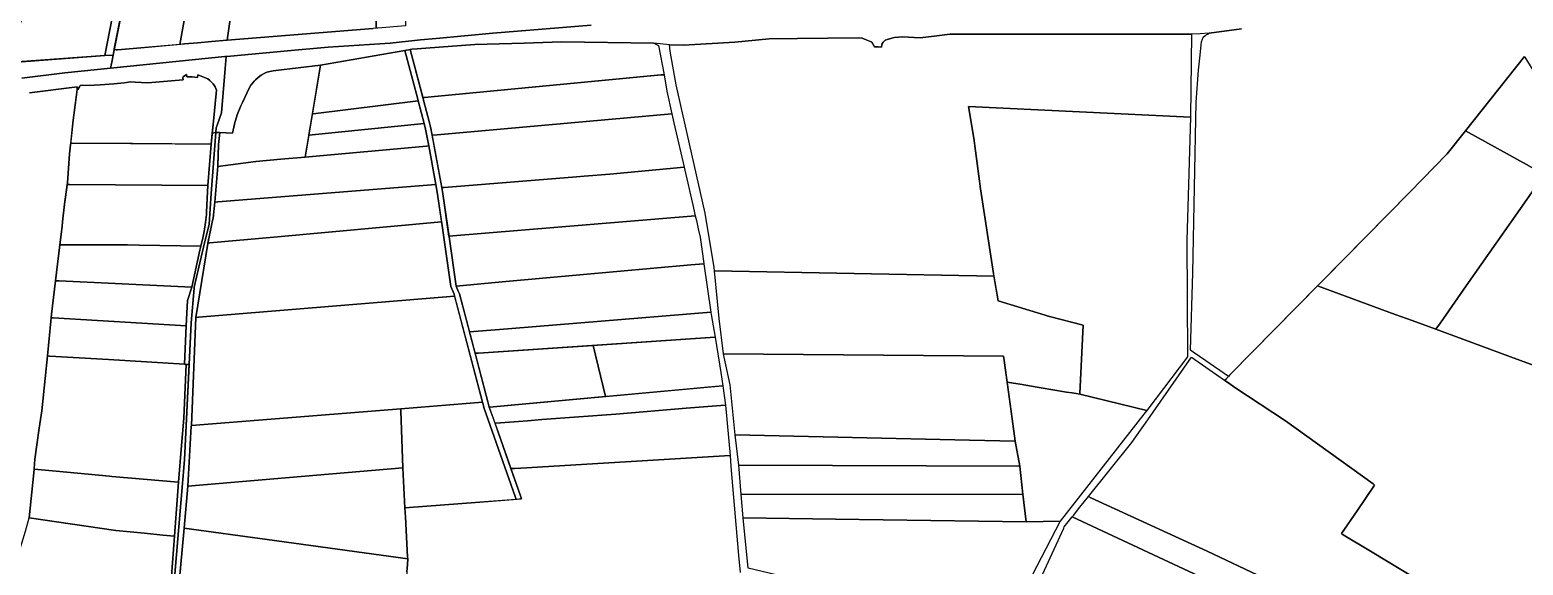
# Model space of a CAD drawing. Header units: metres. Extents: x 3 to 1005126, y 39 to 4383651.
# Drawn here: x 493669 to 494509, y 4370549 to 4370850 of the extents above; entities that cross this region are included whole.
import ezdxf

# ---------------------------------------------------------------- set-up
doc = ezdxf.new("R2010")
doc.units = ezdxf.units.M
doc.header["$MEASUREMENT"] = 0
doc.layers.add('TM_Llucmajor', color=7, linetype='Continuous')

msp = doc.modelspace()

# ---------------------------------------------------------------- linework, layer by layer
at = {"layer": 'TM_Llucmajor', "linetype": 'Continuous', "flags": 128}
for points in [[(493682.03, 4370905.09), (493677.32, 4370966.98), (493666.12, 4370977.12), (493668.08, 4370981.78), (493670.87, 4370988.39), (493673.07, 4370993.6), (493673.78, 4370995.27), (493679.68, 4370992.47), (493681.6, 4370991.56), (493682.44, 4370991.16), (493687.78, 4370988.8), (493695.18, 4370985.33), (493738.4, 4370965.56), (493719.57, 4370879.49), (493711.04, 4370835.86), (493661.93, 4370832.3), (493659.22, 4370832.1), (493657.85, 4370831.9), (493654.29, 4370831.36), (493654.7, 4370832.37), (493655.76, 4370834.96), (493675.68, 4370883.6), (493682.03, 4370905.09)], [(493888.1, 4370919.86), (493887.61, 4370918.54), (493843.84, 4370924.22), (493769.8, 4370933.83), (493753.21, 4370842.19), (493731.38, 4370840.25), (493718.28, 4370839.09), (493717.51, 4370839.08), (493716.63, 4370839.36), (493716.39, 4370839.68), (493731.2, 4370913.99), (493743.86, 4370972.12), (493745.25, 4370978.77), (493816.83, 4370969.48), (493903.41, 4370959.65), (493898.38, 4370946.79), (493892.52, 4370931.79), (493888.1, 4370919.86)], [(493887.61, 4370918.54), (493883.88, 4370908.46), (493882.2, 4370903.93), (493881.74, 4370902.64), (493880.35, 4370852.59), (493864.77, 4370851.33), (493863.81, 4370851.25), (493863.82, 4370851.53), (493863.82, 4370851.67), (493864.04, 4370859.19), (493864.21, 4370865.15), (493784.35, 4370868.29), (493783.33, 4370868.34), (493779.91, 4370844.57), (493779.9, 4370844.49), (493771.17, 4370843.79), (493763.33, 4370843.09), (493755.98, 4370842.43), (493753.21, 4370842.19), (493769.8, 4370933.83), (493843.84, 4370924.22), (493887.61, 4370918.54)], [(493784.35, 4370868.29), (493864.21, 4370865.15), (493864.04, 4370859.19), (493863.82, 4370851.67), (493863.82, 4370851.53), (493863.81, 4370851.25), (493862.18, 4370851.12), (493779.9, 4370844.49), (493779.91, 4370844.57), (493783.33, 4370868.34), (493784.35, 4370868.29)], [(494028.91, 4370841.98), (494036.68, 4370841.85), (494065.65, 4370843.36), (494085.03, 4370845.25), (494100.83, 4370845.43), (494135.08, 4370845.8), (494137.3, 4370845.71), (494139.48, 4370844.78), (494141.48, 4370843.92), (494142.79, 4370843.36), (494144.29, 4370840.91), (494146.31, 4370840.82), (494148.25, 4370840.72), (494148.24, 4370840.92), (494148.34, 4370841.81), (494148.62, 4370842.67), (494149.09, 4370843.43), (494149.72, 4370844.08), (494150.32, 4370844.49), (494150.48, 4370844.57), (494151.32, 4370844.88), (494153.41, 4370845.55), (494154.46, 4370845.8), (494155.55, 4370846.02), (494157.72, 4370846.29), (494159.91, 4370846.37), (494169.9, 4370845.9), (494177.79, 4370846.74), (494186.62, 4370847.86), (494189.59, 4370848), (494207.89, 4370848), (494248.53, 4370848), (494322.68, 4370848), (494321.99, 4370801.28), (494197.12, 4370807.34), (494200.07, 4370789.51), (494203.86, 4370761.02), (494211.16, 4370713.29), (494211.41, 4370711.91), (494054.27, 4370714.88), (494054.09, 4370716.66), (494048.94, 4370747.24), (494032.58, 4370819.49), (494029.24, 4370838.32), (494028.91, 4370841.98)], [(493932.4, 4370624.15), (493945.05, 4370588.25), (493945.64, 4370586.57), (493942.63, 4370586.34), (493942.06, 4370587.97), (493924.46, 4370637.92), (493923.73, 4370640.71), (493923.67, 4370640.91), (493907.64, 4370701.66), (493907.64, 4370701.67), (493907.02, 4370703.12), (493905.78, 4370706.02), (493901.82, 4370733.68), (493900.68, 4370741.58), (493898.16, 4370759.15), (493897.37, 4370763.45), (493893.37, 4370785.11), (493891.62, 4370794.59), (493890.78, 4370797.8), (493887.46, 4370810.43), (493887.2, 4370811.43), (493879.99, 4370838.84), (493882.92, 4370839.35), (493890.19, 4370811.71), (493890.43, 4370810.8), (493893.76, 4370798.1), (493894.17, 4370796.55), (493894.61, 4370794.87), (493901.15, 4370759.43), (493904.81, 4370733.96), (493908.78, 4370706.3), (493909.18, 4370705.36), (493910.01, 4370703.4), (493910.17, 4370703.01), (493910.63, 4370701.94), (493926.66, 4370641.19), (493927.45, 4370638.2), (493932.4, 4370624.15)], [(494022.75, 4370841.66), (494025.92, 4370825.16), (494024.11, 4370824.99), (494022.09, 4370824.8), (493894.77, 4370812.69), (493890.99, 4370812.33), (493890.05, 4370812.24), (493882.92, 4370839.35), (493883.89, 4370839.52), (493886.89, 4370839.74), (493891.64, 4370840.08), (493919.28, 4370842.23), (493947.12, 4370842.98), (493968, 4370843.55), (494020.12, 4370842.98), (494022.75, 4370841.66)], [(493887.46, 4370810.43), (493828.26, 4370803.14), (493827.88, 4370803.1), (493832.44, 4370830.6), (493879.99, 4370838.84), (493887.2, 4370811.43), (493887.46, 4370810.43)], [(494587.24, 4370814.35), (494561.69, 4370748.71), (494538.54, 4370760.5), (494512.97, 4370773.53), (494512.79, 4370773.63), (494476.79, 4370793.54), (494476.75, 4370793.56), (494509.96, 4370835.43), (494510.23, 4370834.99), (494526.76, 4370808.12), (494531.77, 4370811.21), (494552.14, 4370823.78), (494590.25, 4370822.06), (494587.24, 4370814.35)], [(493770.99, 4370786.11), (493726.58, 4370786.44), (493725.56, 4370786.39), (493691.86, 4370786.6), (493693.21, 4370799.54), (493695.53, 4370816.72), (493695.86, 4370816.76), (493696.78, 4370818.4), (493697.15, 4370819.07), (493705.02, 4370819.28), (493708.48, 4370819.37), (493716.14, 4370820.06), (493721.92, 4370820.58), (493725.62, 4370821.06), (493728.12, 4370820.93), (493735.22, 4370820.57), (493755.11, 4370822.18), (493755.03, 4370823.18), (493755.06, 4370823.66), (493755.07, 4370823.91), (493757.12, 4370825.3), (493757.25, 4370824.01), (493757.49, 4370824.01), (493760.2, 4370823.98), (493763.22, 4370823.54), (493763.22, 4370823.64), (493763.33, 4370825.07), (493769.07, 4370822.85), (493770.12, 4370821.84), (493772.06, 4370819.96), (493773.22, 4370818.31), (493773.89, 4370816.48), (493773.66, 4370814.54), (493772.21, 4370799.08), (493770.99, 4370786.11)], [(493823.86, 4370778.83), (493810.09, 4370777.58), (493796.01, 4370776.31), (493774.6, 4370773.53), (493774.62, 4370773.79), (493774.64, 4370774.38), (493775.02, 4370785.92), (493775.88, 4370792.66), (493782.91, 4370792.22), (493783.99, 4370797.37), (493784.01, 4370797.46), (493785.56, 4370802.59), (493787.55, 4370807.56), (493788.52, 4370809.6), (493792.29, 4370817.53), (493793.32, 4370819.24), (493794.53, 4370820.83), (493795.06, 4370821.44), (493795.89, 4370822.3), (493797.38, 4370823.63), (493799.01, 4370824.8), (493800.74, 4370825.8), (493802.29, 4370826.52), (493804.82, 4370827.13), (493805.75, 4370827.29), (493807.4, 4370827.51), (493832.44, 4370830.6), (493823.86, 4370778.83)], [(494030.24, 4370803.09), (493898.04, 4370791.31), (493895.31, 4370791.07), (493894.61, 4370794.87), (493894.17, 4370796.55), (493893.76, 4370798.1), (493890.43, 4370810.8), (493890.19, 4370811.71), (493890.05, 4370812.24), (493890.99, 4370812.33), (493894.77, 4370812.69), (494024.11, 4370824.99), (494025.92, 4370825.16), (494027.31, 4370815.88), (494030.24, 4370803.09)], [(493890.78, 4370797.8), (493825.91, 4370791.22), (493827.88, 4370803.1), (493828.26, 4370803.14), (493887.46, 4370810.43), (493890.78, 4370797.8)], [(494242.63, 4370689.12), (494213.87, 4370698.05), (494211.16, 4370713.29), (494203.86, 4370761.02), (494200.07, 4370789.51), (494197.12, 4370807.34), (494321.99, 4370801.28), (494320.89, 4370763.48), (494320.08, 4370732.09), (494320.35, 4370666.46), (494297.52, 4370636.39), (494259.79, 4370645.44), (494259.74, 4370645.45), (494259.73, 4370645.46), (494259.75, 4370645.84), (494261.61, 4370684.38), (494242.63, 4370689.12)], [(493893.37, 4370785.11), (493892.11, 4370785), (493823.86, 4370778.83), (493825.64, 4370789.58), (493825.91, 4370791.22), (493890.78, 4370797.8), (493891.62, 4370794.59), (493893.37, 4370785.11)], [(493901.99, 4370761.78), (493900.73, 4370761.69), (493895.31, 4370791.07), (493898.04, 4370791.31), (494030.24, 4370803.09), (494031.37, 4370798.16), (494037.12, 4370773.08), (493995.32, 4370769.17), (493980.76, 4370768.02), (493976.58, 4370767.69), (493901.99, 4370761.78)], [(493773.57, 4370792.66), (493770.83, 4370758.38), (493769.83, 4370741.15), (493766.54, 4370728.11), (493761.39, 4370705.7), (493761.26, 4370705.14), (493759.68, 4370685.6), (493758.51, 4370662.15), (493758.34, 4370662.16), (493757.32, 4370662.22), (493755.97, 4370662.31), (493756.91, 4370683.92), (493757.53, 4370698.13), (493760.08, 4370705.76), (493764.46, 4370726.54), (493764.85, 4370728.04), (493765.05, 4370728.79), (493766.47, 4370734.18), (493767.04, 4370736.98), (493767.81, 4370741.95), (493768.28, 4370746.58), (493768.36, 4370747.95), (493769.06, 4370762.75), (493770.99, 4370786.11), (493771.57, 4370792.34), (493773.57, 4370792.66)], [(494512.79, 4370773.63), (494512.97, 4370773.53), (494521.39, 4370769.24), (494521.05, 4370768.78), (494520.58, 4370768.11), (494502.61, 4370742.47), (494477.29, 4370706.37), (494462.76, 4370685.66), (494460.16, 4370681.96), (494446.74, 4370686.89), (494437.29, 4370690.37), (494393.58, 4370706.44), (494397.63, 4370710.56), (494445.47, 4370759.09), (494466.44, 4370780.72), (494476.79, 4370793.54), (494512.79, 4370773.63)], [(493691.77, 4370785.77), (493691.86, 4370786.6), (493725.56, 4370786.39), (493726.58, 4370786.44), (493730.24, 4370786.41), (493770.99, 4370786.11), (493769.06, 4370762.75), (493691.25, 4370763.35), (493689.86, 4370763.35), (493689.98, 4370764.3), (493691.24, 4370780.66), (493691.77, 4370785.77)], [(493823.86, 4370778.83), (493892.11, 4370785), (493893.37, 4370785.11), (493897.37, 4370763.45), (493774.59, 4370753.58), (493772.97, 4370753.41), (493774.6, 4370773.53), (493796.01, 4370776.31), (493810.09, 4370777.58), (493823.86, 4370778.83)], [(493901.99, 4370761.78), (493976.58, 4370767.69), (493980.76, 4370768.02), (493995.32, 4370769.17), (494037.12, 4370773.08), (494037.48, 4370771.49), (494041.8, 4370752.63), (494043.39, 4370745.7), (493904.75, 4370734.38), (493901.15, 4370759.43), (493900.73, 4370761.69), (493901.99, 4370761.78)], [(493730.5, 4370729.29), (493723.77, 4370729.54), (493719.05, 4370729.54), (493689.54, 4370729.54), (493687.28, 4370729.54), (493686.16, 4370729.54), (493685.76, 4370729.54), (493686.99, 4370739.81), (493687.2, 4370742.39), (493688.45, 4370752.26), (493689.86, 4370763.35), (493691.25, 4370763.35), (493769.06, 4370762.75), (493768.36, 4370747.95), (493768.28, 4370746.58), (493767.81, 4370741.95), (493767.04, 4370736.98), (493766.47, 4370734.18), (493765.05, 4370728.79), (493730.5, 4370729.29)], [(493772.03, 4370744.5), (493772.97, 4370753.41), (493774.59, 4370753.58), (493897.37, 4370763.45), (493898.16, 4370759.15), (493900.56, 4370742.4), (493806.21, 4370733.82), (493770.1, 4370730.53), (493769.12, 4370730.44), (493771.76, 4370743.19), (493772.03, 4370744.5)], [(493770.1, 4370730.53), (493806.21, 4370733.82), (493900.56, 4370742.4), (493900.68, 4370741.58), (493901.82, 4370733.68), (493905.78, 4370706.02), (493907.02, 4370703.12), (493907.64, 4370701.67), (493907.64, 4370701.66), (493907.92, 4370700.6), (493763.8, 4370688.82), (493762.36, 4370688.68), (493769.06, 4370730.14), (493769.12, 4370730.44), (493770.1, 4370730.53)], [(493904.75, 4370734.38), (494043.39, 4370745.7), (494043.97, 4370743.17), (494045.06, 4370738.41), (494046.1, 4370733.88), (494048.24, 4370718.9), (494048.25, 4370718.8), (494040.86, 4370718.14), (493936.7, 4370708.81), (493908.78, 4370706.3), (493904.81, 4370733.96), (493904.75, 4370734.38)], [(493730.5, 4370729.29), (493765.05, 4370728.79), (493764.85, 4370728.04), (493764.46, 4370726.54), (493760.08, 4370705.76), (493685.46, 4370709.18), (493683.88, 4370709.25), (493683.35, 4370709.27), (493685.76, 4370729.54), (493686.16, 4370729.54), (493687.28, 4370729.54), (493689.54, 4370729.54), (493719.05, 4370729.54), (493723.77, 4370729.54), (493730.5, 4370729.29)], [(494040.86, 4370718.14), (494048.25, 4370718.8), (494052.14, 4370691.62), (493940.09, 4370682.41), (493933.22, 4370681.85), (493916.3, 4370680.46), (493916.21, 4370680.81), (493910.63, 4370701.94), (493910.17, 4370703.01), (493910.01, 4370703.4), (493909.18, 4370705.36), (493908.78, 4370706.3), (493936.7, 4370708.81), (494040.86, 4370718.14)], [(494218.92, 4370652.29), (494217.25, 4370664.38), (494216.9, 4370666.94), (494059.33, 4370668.25), (494056.84, 4370688.07), (494054.27, 4370714.88), (494211.41, 4370711.91), (494213.87, 4370698.05), (494242.63, 4370689.12), (494261.61, 4370684.38), (494259.75, 4370645.84), (494259.73, 4370645.46), (494257.66, 4370645.8), (494255.54, 4370646.16), (494252.3, 4370646.7), (494248.94, 4370647.26), (494246.87, 4370647.6), (494235.85, 4370649.46), (494226.15, 4370651.06), (494220.05, 4370652.09), (494218.92, 4370652.29)], [(493756.91, 4370683.92), (493681.94, 4370688.43), (493681.04, 4370688.46), (493680.9, 4370688.47), (493681.11, 4370690.54), (493683.35, 4370709.27), (493683.88, 4370709.25), (493685.46, 4370709.18), (493760.08, 4370705.76), (493757.53, 4370698.13), (493756.91, 4370683.92)], [(494565.55, 4370643.2), (494505.31, 4370520.54), (494504.87, 4370519.58), (494500.92, 4370510.35), (494500.66, 4370510.51), (494423.32, 4370557.18), (494408.01, 4370566.42), (494406.96, 4370567.05), (494415.86, 4370579.84), (494425.65, 4370594.36), (494424.81, 4370595.15), (494375.58, 4370630.55), (494347.11, 4370649.17), (494344.16, 4370651.23), (494341.19, 4370653.29), (494342.27, 4370654.39), (494344.45, 4370656.6), (494393.58, 4370706.44), (494437.29, 4370690.37), (494446.74, 4370686.89), (494460.16, 4370681.96), (494502.23, 4370666.48), (494565.55, 4370643.2)], [(493763.8, 4370688.82), (493907.92, 4370700.6), (493923.64, 4370641.04), (493877.66, 4370637.33), (493759.77, 4370627.82), (493762.36, 4370688.68), (493763.8, 4370688.82)], [(493681.04, 4370688.46), (493681.94, 4370688.43), (493756.91, 4370683.92), (493755.97, 4370662.31), (493713.17, 4370664.91), (493680.07, 4370666.93), (493679.85, 4370666.94), (493678.72, 4370667.01), (493680.9, 4370688.47), (493681.04, 4370688.46)], [(493933.22, 4370681.85), (493940.09, 4370682.41), (494052.14, 4370691.62), (494052.16, 4370691.43), (494052.35, 4370690.3), (494054.5, 4370677.47), (493921.39, 4370668.6), (493919.46, 4370668.47), (493916.3, 4370680.46), (493933.22, 4370681.85)], [(493992.75, 4370644.19), (493929.7, 4370638.43), (493927.45, 4370638.2), (493926.66, 4370641.19), (493919.46, 4370668.47), (493921.39, 4370668.6), (493985.89, 4370672.9), (493992.75, 4370644.19)], [(493988.38, 4370673.06), (494054.5, 4370677.47), (494057.81, 4370657.65), (494058.89, 4370650.25), (493995.22, 4370644.42), (493992.75, 4370644.19), (493985.89, 4370672.9), (493988.38, 4370673.06)], [(493755.97, 4370662.29), (493756.85, 4370662.23), (493755.55, 4370632.02), (493754.3, 4370616.56), (493752.62, 4370595.96), (493714.98, 4370599.24), (493713.61, 4370599.3), (493683.76, 4370602.16), (493671.27, 4370603.33), (493671.62, 4370608.86), (493672.8, 4370616.95), (493674.16, 4370626.32), (493675.59, 4370636.16), (493677.43, 4370654.26), (493678.72, 4370667.01), (493679.85, 4370666.94), (493680.07, 4370666.93), (493713.17, 4370664.91), (493755.97, 4370662.31), (493755.97, 4370662.29)], [(494223.33, 4370619.09), (494197.61, 4370619.67), (494065.87, 4370622.67), (494063, 4370650.73), (494059.58, 4370666.21), (494059.33, 4370668.25), (494216.9, 4370666.94), (494217.25, 4370664.38), (494221.77, 4370631.6), (494223.33, 4370619.09)], [(494060.46, 4370639.4), (494060.12, 4370639.39), (494038.21, 4370637.56), (493998.63, 4370634.26), (493956.93, 4370631.17), (493948.95, 4370630.58), (493933.77, 4370629.35), (493930.66, 4370629.1), (493927.45, 4370638.2), (493929.7, 4370638.43), (494058.42, 4370650.2), (494058.89, 4370650.25), (494060.46, 4370639.4)], [(494220.05, 4370652.09), (494226.15, 4370651.06), (494235.85, 4370649.46), (494246.87, 4370647.6), (494248.94, 4370647.26), (494252.3, 4370646.7), (494255.54, 4370646.16), (494257.66, 4370645.8), (494259.73, 4370645.46), (494259.74, 4370645.45), (494259.79, 4370645.44), (494297.52, 4370636.39), (494295.84, 4370634.17), (494248.71, 4370574.15), (494229.6, 4370573.74), (494227.78, 4370589.2), (494225.93, 4370605.06), (494223.44, 4370619.08), (494223.33, 4370619.09), (494221.77, 4370631.6), (494218.92, 4370652.29), (494220.05, 4370652.09)], [(493923.73, 4370640.71), (493924.46, 4370637.92), (493942.06, 4370587.97), (493942.63, 4370586.34), (493922.17, 4370584.78), (493880, 4370581.56), (493878.8, 4370604.09), (493877.7, 4370636.17), (493877.66, 4370637.33), (493923.64, 4370641.04), (493923.67, 4370640.91), (493923.73, 4370640.71)], [(494062.92, 4370610.96), (493945.16, 4370603.94), (493941.76, 4370603.73), (493939.64, 4370603.61), (493932.4, 4370624.15), (493930.66, 4370629.1), (493933.77, 4370629.35), (493948.95, 4370630.58), (493956.93, 4370631.17), (493998.63, 4370634.26), (494038.21, 4370637.56), (494060.12, 4370639.39), (494060.46, 4370639.4), (494062.92, 4370610.96)], [(493759.74, 4370627.42), (493759.77, 4370627.82), (493877.66, 4370637.33), (493877.7, 4370636.17), (493878.8, 4370604.09), (493757.81, 4370593.81), (493759.74, 4370627.42)], [(494065.87, 4370622.67), (494197.61, 4370619.67), (494223.44, 4370619.08), (494225.93, 4370605.06), (494067.83, 4370605.65), (494065.87, 4370622.67)], [(493802.51, 4370563.75), (493755.68, 4370570.16), (493757.81, 4370593.81), (493878.8, 4370604.09), (493880, 4370581.56), (493880.28, 4370576.33), (493881.46, 4370554.09), (493881.52, 4370552.93), (493802.51, 4370563.75)], [(494067.83, 4370605.65), (494225.93, 4370605.06), (494227.78, 4370589.2), (494069.2, 4370589.06), (494067.83, 4370605.65)], [(493750.24, 4370565.56), (493743.74, 4370566.2), (493733.36, 4370567.23), (493717.36, 4370568.8), (493668.43, 4370575.86), (493671.13, 4370601.28), (493671.27, 4370603.33), (493683.76, 4370602.16), (493713.61, 4370599.3), (493714.98, 4370599.24), (493752.62, 4370595.96), (493750.24, 4370565.56)], [(494070.26, 4370575.94), (494069.2, 4370589.06), (494227.78, 4370589.2), (494229.6, 4370573.74), (494122.25, 4370575.22), (494070.26, 4370575.94)], [(494481.63, 4370469.72), (494481.49, 4370469.46), (494480.45, 4370469.95), (494365.38, 4370525.09), (494363.88, 4370525.82), (494255.48, 4370576.42), (494256.35, 4370577.49), (494259.1, 4370580.93), (494264.72, 4370587.94), (494265.99, 4370587.17), (494331.45, 4370557.2), (494367.14, 4370540.37), (494486.98, 4370482.44), (494487.75, 4370481.89), (494481.63, 4370469.72)], [(494070.26, 4370575.94), (494122.25, 4370575.22), (494229.6, 4370573.74), (494248.71, 4370574.15), (494214.02, 4370507.12), (494147.4, 4370529.82), (494131.09, 4370533.72), (494097.55, 4370541.77), (494073.2, 4370547.62), (494070.26, 4370575.94)], [(494363.88, 4370525.82), (494356.56, 4370509.01), (494349.82, 4370493.53), (494347.75, 4370487.36), (494346.88, 4370484.79), (494346.58, 4370483.88), (494341.32, 4370486.14), (494335.91, 4370488.45), (494291.27, 4370507.48), (494239.76, 4370529.45), (494233.29, 4370532.2), (494245.27, 4370558.3), (494250.71, 4370570.16), (494251.04, 4370570.88), (494255.48, 4370576.42), (494363.88, 4370525.82)], [(493770.93, 4370493.29), (493748.8, 4370495.07), (493755.68, 4370570.16), (493802.51, 4370563.75), (493881.52, 4370552.93), (493881.34, 4370549.73), (493881.11, 4370545.63), (493878.6, 4370501.47), (493877.66, 4370484.69), (493838.32, 4370487.86), (493785.91, 4370492.08), (493770.93, 4370493.29)]]:
    msp.add_lwpolyline(points, close=True, dxfattribs=at)
for points in [[(493731.2, 4370913.99), (493715.7, 4370836.21), (493711.04, 4370835.86), (493719.57, 4370879.49)], [(493984.8, 4370852.94), (493950.32, 4370850.29), (493929.43, 4370848.42), (493897.63, 4370845.57), (493888.69, 4370844.68), (493871.71, 4370842.98), (493836.71, 4370840.63), (493813.9, 4370838.55), (493781.87, 4370835.62), (493778.82, 4370835.32), (493778.54, 4370835.3), (493714.29, 4370828.77), (493714.94, 4370832.19), (493714.94, 4370832.19), (493715.7, 4370836.21), (493715.9, 4370837.23), (493716.34, 4370839.43), (493716.39, 4370839.68), (493716.63, 4370839.36), (493717.51, 4370839.08), (493718.28, 4370839.09), (493731.38, 4370840.25), (493755.98, 4370842.43), (493763.33, 4370843.09), (493771.17, 4370843.79), (493779.9, 4370844.49), (493862.18, 4370851.12)], [(494350.77, 4370850.93), (494332.56, 4370848.46), (494327.57, 4370848.23), (494322.68, 4370848), (494248.53, 4370848), (494207.89, 4370848), (494189.59, 4370848), (494186.62, 4370847.86), (494177.79, 4370846.74), (494169.9, 4370845.9), (494159.91, 4370846.37), (494157.72, 4370846.29), (494155.55, 4370846.02), (494154.46, 4370845.8), (494153.41, 4370845.55), (494151.32, 4370844.88), (494150.48, 4370844.57), (494150.32, 4370844.49), (494149.72, 4370844.08), (494149.09, 4370843.43), (494148.62, 4370842.67), (494148.34, 4370841.81), (494148.24, 4370840.92), (494148.25, 4370840.72), (494146.31, 4370840.82), (494144.29, 4370840.91), (494142.79, 4370843.36), (494141.48, 4370843.92), (494139.48, 4370844.78), (494137.3, 4370845.71), (494135.08, 4370845.8), (494100.83, 4370845.43), (494085.03, 4370845.25), (494065.65, 4370843.36), (494036.68, 4370841.85), (494028.91, 4370841.98), (494020.12, 4370842.98), (494020.12, 4370842.98), (493968, 4370843.55), (493947.12, 4370842.98), (493919.28, 4370842.23), (493891.64, 4370840.08), (493886.89, 4370839.74), (493883.89, 4370839.52), (493882.92, 4370839.35), (493879.99, 4370838.84), (493832.44, 4370830.6), (493807.4, 4370827.51), (493805.75, 4370827.29), (493804.82, 4370827.13), (493802.29, 4370826.52), (493800.74, 4370825.8), (493799.01, 4370824.8), (493797.38, 4370823.63), (493795.89, 4370822.3), (493795.06, 4370821.44), (493794.53, 4370820.83), (493793.32, 4370819.24), (493792.29, 4370817.53), (493788.52, 4370809.6), (493787.55, 4370807.56), (493785.56, 4370802.59), (493784.01, 4370797.46), (493783.99, 4370797.37), (493782.91, 4370792.22), (493775.88, 4370792.66), (493773.57, 4370792.66), (493773.78, 4370795.19), (493774.3, 4370796.68), (493776.76, 4370803.76), (493778.75, 4370828.71), (493779.28, 4370835.37), (493781.87, 4370835.62), (493813.9, 4370838.55), (493836.71, 4370840.63), (493871.71, 4370842.98), (493888.69, 4370844.68), (493897.63, 4370845.57), (493929.43, 4370848.42), (493950.32, 4370850.29), (493984.8, 4370852.94)], [(494509.96, 4370835.43), (494476.75, 4370793.56), (494476.79, 4370793.54), (494476.79, 4370793.54), (494466.44, 4370780.72), (494445.47, 4370759.09), (494344.45, 4370656.6), (494343.37, 4370655.5), (494330.69, 4370664.28), (494323.64, 4370669.17), (494322.03, 4370670.28), (494323.47, 4370713.82), (494325.26, 4370809.65), (494326.59, 4370827.74), (494327.27, 4370834.41), (494328.21, 4370843.64), (494328.75, 4370845.12), (494329.15, 4370846.22), (494330.37, 4370847.23), (494331.58, 4370847.91), (494332.56, 4370848.46), (494350.77, 4370850.93)], [(493659.22, 4370832.1), (493711.04, 4370835.86), (493715.7, 4370836.21), (493714.94, 4370832.19), (493714.29, 4370828.77), (493688.58, 4370826.15), (493664.29, 4370823.22)], [(493664.29, 4370823.22), (493688.58, 4370826.15), (493778.54, 4370835.3), (493778.82, 4370835.32), (493779.28, 4370835.37), (493778.75, 4370828.71), (493776.76, 4370803.76), (493774.3, 4370796.68), (493773.78, 4370795.19), (493773.57, 4370792.66), (493771.57, 4370792.34), (493772.21, 4370799.08), (493773.66, 4370814.54), (493773.89, 4370816.48), (493773.22, 4370818.31), (493772.06, 4370819.96), (493770.12, 4370821.84), (493769.07, 4370822.85), (493763.33, 4370825.07), (493763.22, 4370823.64), (493763.22, 4370823.54), (493760.2, 4370823.98), (493757.49, 4370824.01), (493757.25, 4370824.01), (493757.12, 4370825.3), (493755.07, 4370823.91), (493755.06, 4370823.66), (493755.03, 4370823.18), (493755.11, 4370822.18), (493735.22, 4370820.57), (493728.12, 4370820.93), (493725.62, 4370821.06), (493721.92, 4370820.58), (493716.14, 4370820.06), (493708.48, 4370819.37), (493705.02, 4370819.28), (493697.15, 4370819.07), (493696.78, 4370818.4), (493695.86, 4370816.76), (493695.53, 4370816.72), (493695.55, 4370816.89), (493695.55, 4370818.25), (493668.59, 4370814.92)], [(493668.59, 4370814.92), (493695.55, 4370818.25), (493695.55, 4370816.89), (493693.21, 4370799.54), (493691.24, 4370780.66), (493689.98, 4370764.3), (493688.45, 4370752.26), (493687.2, 4370742.39), (493686.99, 4370739.81), (493685.76, 4370729.54), (493683.35, 4370709.27), (493681.11, 4370690.54), (493678.72, 4370667.01), (493677.43, 4370654.26), (493675.59, 4370636.16), (493675.59, 4370636.16), (493674.16, 4370626.32), (493672.8, 4370616.95), (493671.62, 4370608.86), (493671.13, 4370601.28), (493668.43, 4370575.86)], [(493749.04, 4370526.41), (493753.83, 4370584.2), (493755.84, 4370608.53), (493759.68, 4370685.6), (493761.26, 4370705.14), (493761.39, 4370705.7), (493766.54, 4370728.11), (493769.83, 4370741.15), (493770.83, 4370758.38), (493773.57, 4370792.66), (493775.88, 4370792.66), (493775.02, 4370785.92), (493774.62, 4370773.79), (493772.97, 4370753.41), (493772.03, 4370744.5), (493771.76, 4370743.19), (493769.06, 4370730.14), (493762.36, 4370688.68), (493759.77, 4370627.82), (493759.74, 4370627.42), (493757.81, 4370593.81), (493755.68, 4370570.16), (493748.8, 4370495.07)], [(494565.55, 4370643.2), (494502.23, 4370666.48), (494460.16, 4370681.96), (494462.76, 4370685.66), (494477.29, 4370706.37), (494502.61, 4370742.47), (494520.58, 4370768.11)], [(494367.14, 4370540.37), (494331.45, 4370557.2), (494265.99, 4370587.17), (494264.72, 4370587.94), (494289.09, 4370618.32), (494293.91, 4370625.21), (494296.69, 4370629.2), (494305.35, 4370641.59), (494322.66, 4370666.36), (494332.59, 4370659.35), (494341.19, 4370653.29), (494347.11, 4370649.17), (494375.58, 4370630.55), (494424.81, 4370595.15), (494425.65, 4370594.36), (494415.86, 4370579.84), (494406.96, 4370567.05), (494408.01, 4370566.42), (494423.32, 4370557.18), (494500.66, 4370510.51)], [(493748.51, 4370543.18), (493750.24, 4370565.56), (493752.62, 4370595.96), (493754.3, 4370616.56), (493755.55, 4370632.02), (493756.85, 4370662.23), (493755.97, 4370662.29), (493755.97, 4370662.29), (493755.97, 4370662.31), (493757.32, 4370662.22), (493758.34, 4370662.16), (493758.51, 4370662.15), (493755.84, 4370608.53), (493753.83, 4370584.2), (493749.04, 4370526.41)], [(493881.11, 4370545.63), (493881.34, 4370549.73), (493881.52, 4370552.93), (493881.46, 4370554.09), (493880.28, 4370576.33), (493880, 4370581.56), (493922.17, 4370584.78), (493945.64, 4370586.57), (493945.05, 4370588.25), (493939.64, 4370603.61), (493941.76, 4370603.73), (493945.16, 4370603.94), (494062.92, 4370610.96), (494063.45, 4370604.89), (494067.75, 4370554.7), (494067.75, 4370554.7), (494068.56, 4370545.29)], [(493642.3, 4370542), (493644.72, 4370549.53), (493645.47, 4370549.74), (493647.21, 4370550.27), (493648.89, 4370550.79), (493653.23, 4370552.12), (493659.13, 4370553.92), (493662.32, 4370554.9), (493666.38, 4370568.45), (493668.43, 4370575.86), (493717.36, 4370568.8), (493733.36, 4370567.23), (493743.74, 4370566.2), (493750.24, 4370565.56), (493748.51, 4370543.18)]]:
    msp.add_lwpolyline(points, dxfattribs=at)

doc.saveas('drawing.dxf')
